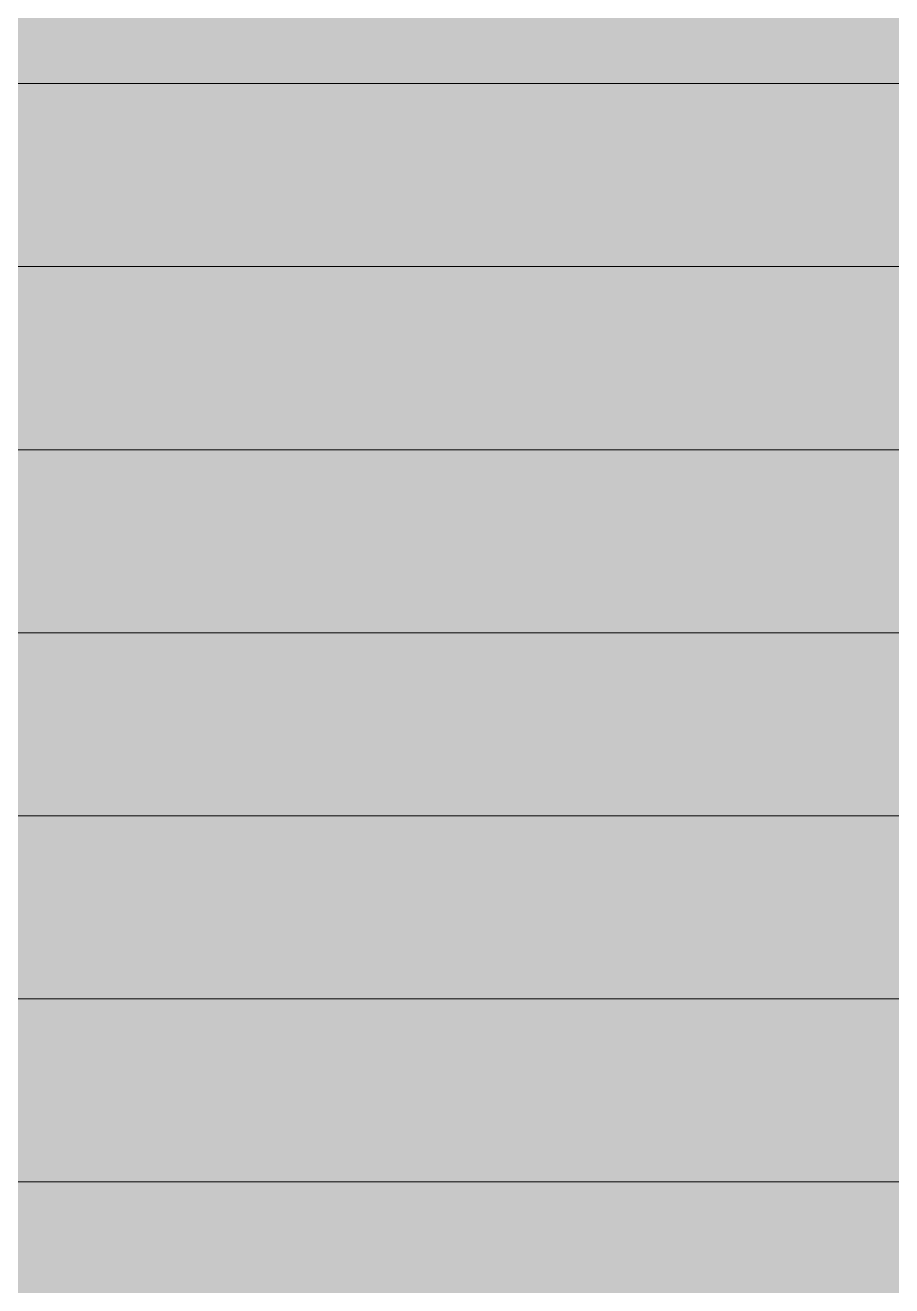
# Model space of a CAD drawing. Header units: millimetres. Extents: x -343543 to 400519, y -115663 to 104219.
# Drawn here: x -232814 to -232104, y -35300 to -34267 of the extents above; entities that cross this region are included whole.
import ezdxf

# ---------------------------------------------------------------- set-up
doc = ezdxf.new("R2010")
doc.units = ezdxf.units.MM
doc.linetypes.add('HIDDEN2', pattern=[0.1875, 0.125, -0.0625])
for name, color, linetype, lineweight in [('A-OPEN', 20, 'Continuous', 9), ('A-PATT', 252, 'Continuous', 9), ('ID-lighting loose', 2, 'Continuous', 5), ('SME-MEP-XREF-ARCH', 8, 'Continuous', 5)]:
    doc.layers.add(name, color=color, linetype=linetype, lineweight=lineweight)

# ---------------------------------------------------------------- blocks, each defined once
blk = doc.blocks.new('TanTang2Ikigai')
at = {"layer": 'A-PATT'}
h = blk.add_hatch(dxfattribs=at)
h.set_pattern_fill('_USER', color=256, scale=150, pattern_type=0)
h.set_pattern_definition([(0, (8810, 9785), (0, 150), [])])
h.paths.add_polyline_path([(19880, 19175), (16410, 19175), (16410, 19085), (16080, 19085), (16080, 19175), (8710, 19175), (8710, 19085), (8620, 19085), (8620, 14715), (8810, 14715), (8810, 14285), (8620, 14285), (8620, 10215), (8810, 10215), (8810, 9785), (9895, 9785), (9895, -2.9), (16080, -2.9), (16080, 415), (16510, 415), (16510, 0), (20000.2, 0), (20180.2, 9220), (20180.2, 9785), (19880, 9785)])
h.paths.add_polyline_path([(16080, 10215), (16510, 10215), (16510, 9685), (16080, 9685)], flags=16)
h.paths.add_polyline_path([(31380, 14285), (31190, 14285), (31190, 14715), (31380, 14715), (31380, 19085), (31290, 19085), (31290, 19175), (23920, 19175), (23920, 19085), (23590, 19085), (23590, 19175), (20120, 19175), (20120, 9785), (20180.2, 9785), (20180.2, 9220), (20000.1, 0), (23490.1, 0), (23490, 415), (23920, 415), (23920, 0), (30105, 0), (30105, 9785), (31190, 9785), (31190, 10215), (31380, 10215)])
h.paths.add_polyline_path([(23920, 10215), (23920, 9685), (23490, 9685), (23490, 10215)], flags=16)
h = blk.add_hatch(dxfattribs=at)
h.set_pattern_fill('AR-SAND', color=256, scale=5, angle=45)
h.set_pattern_definition([(82.5, (0.009, 50000), (-178.6907, 167.37674), [0, -193.04, 0, -215.9, 0, -206.375]), (52.5, (0.009, 50000), (-94.5055, 412.3664), [0, -104.14, 0, -173.99, 0, -66.675]), (12.5, (-110.45, 49889.54), (279.1499, 280.16616), [0, -63.5, 0, -228.6, 0, -298.45]), (2.5, (-110.45, 49889.54), (191.1406, 348.7754), [0, -31.75, 0, -149.86, 0, -171.45])])
h.paths.add_polyline_path([(9895, 9785), (9895, 0), (16080, 0), (16080, 415), (16510, 415), (16510, 0), (20000, 0), (20000, 9785), (19880, 9785), (19880, 19175), (16410, 19175), (16410, 19085), (16080, 19085), (16080, 19175), (8710, 19175), (8710, 19085), (8620, 19085), (8620, 14715), (8810, 14715), (8810, 14285), (8620, 14285), (8620, 10215), (8810, 10215), (8810, 9785)])
h.paths.add_polyline_path([(30105, 9785), (30105, 0), (23920, 0), (23920, 415), (23490, 415), (23490, 0), (20000.2, 0), (20000, 9220), (20000, 9785), (20120, 9785), (20120, 19175), (23590, 19175), (23590, 19085), (23920, 19085), (23920, 19175), (31290, 19175), (31290, 19085), (31380, 19085), (31380, 14715), (31190, 14715), (31190, 14285), (31380, 14285), (31380, 10215), (31190, 10215), (31190, 9785)])
h.paths.add_polyline_path([(16510, 10215), (16080, 10215), (16080, 9685), (16510, 9685)], flags=16)
h.paths.add_polyline_path([(23490, 10215), (23920, 10215), (23920, 9685), (23490, 9685)], flags=16)
blk = doc.blocks.new('A$C45b79527')
at = {"layer": 'A-OPEN', "color": 8, "linetype": 'HIDDEN2', "ltscale": 30}
blk.add_lwpolyline([(11395, 3566.1, -0.069914), (679, 8468.8), (-679, 8468.8, -0.069914), (-11395, 3566.1)], format="xyb", dxfattribs=at)

msp = doc.modelspace()

# ---------------------------------------------------------------- block references
at = {"layer": 'ID-lighting loose'}
msp.add_blockref('A$C45b79527', (-242854, -41830.5), dxfattribs=at)
at = {"layer": 'SME-MEP-XREF-ARCH'}
msp.add_blockref('TanTang2Ikigai', (-262854, -50000), dxfattribs=at)

doc.saveas('drawing.dxf')
